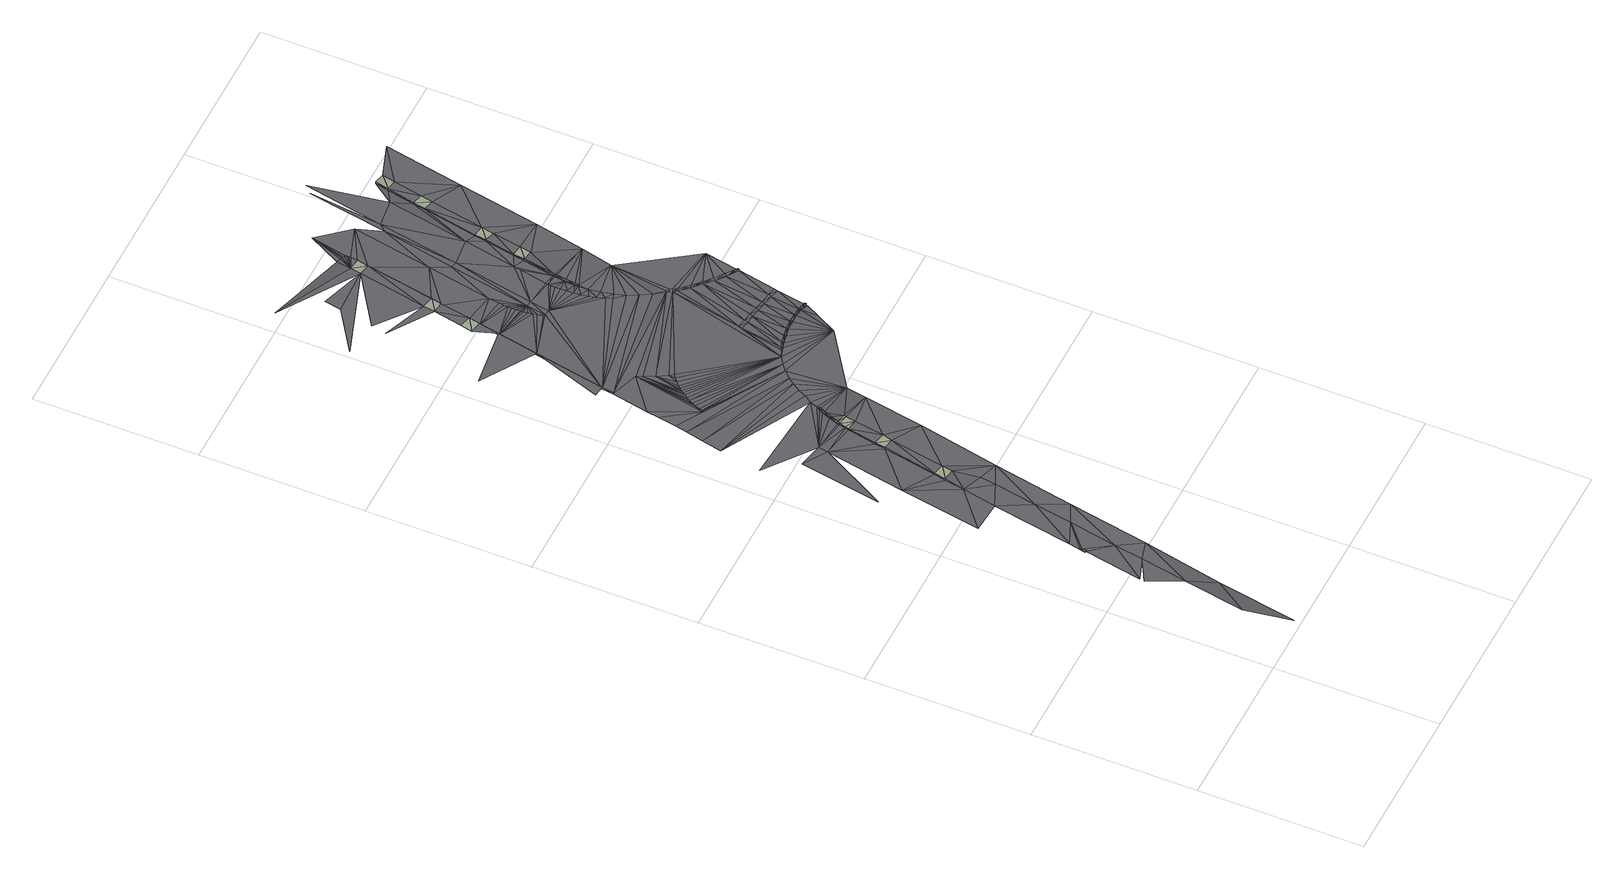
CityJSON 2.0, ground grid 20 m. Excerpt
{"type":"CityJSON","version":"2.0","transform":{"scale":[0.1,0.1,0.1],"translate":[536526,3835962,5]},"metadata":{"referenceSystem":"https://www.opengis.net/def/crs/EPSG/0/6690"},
"CityObjects":{
"road1":{"type":"Road","attributes":{"RoadStructureAttribute.sectionType":"1"},"geometry":[{"type":"MultiSurface","lod":"3","boundaries":[[[0,1,2]],[[2,1,3]],[[4,5,3]],[[6,7,8]],[[3,9,4]],[[3,1,9]],[[8,4,6]],[[10,11,12]],[[13,11,10]],[[14,13,7]],[[13,14,11]],[[6,14,7]],[[4,9,6]],[[15,11,14]],[[15,16,11]],[[14,6,15]],[[17,18,16]],[[17,16,15]],[[6,19,15]],[[18,20,21]],[[6,9,19]],[[20,22,21]],[[15,19,17]],[[23,18,17]],[[20,24,22]],[[20,18,23]],[[24,25,22]],[[23,26,20]],[[24,20,27]],[[28,27,20]],[[25,29,22]],[[30,31,32]],[[17,33,23]],[[25,24,27]],[[29,32,22]],[[17,19,33]],[[28,20,26]],[[25,27,34]],[[35,34,27]],[[28,35,27]],[[23,33,26]],[[32,36,30]],[[29,25,34]],[[26,33,28]],[[33,35,28]],[[37,38,34]],[[29,34,38]],[[34,35,37]],[[29,39,32]],[[40,36,32]],[[33,41,35]],[[39,42,32]],[[39,29,38]],[[39,38,43]],[[37,43,38]],[[42,40,32]],[[40,44,36]],[[37,45,43]],[[39,43,46]],[[46,43,45]],[[37,35,41]],[[42,39,46]],[[41,45,37]],[[40,42,46]],[[40,46,47]],[[45,48,46]],[[44,40,47]],[[47,49,44]],[[47,46,48]],[[49,47,48]],[[48,50,49]],[[41,51,45]],[[51,50,48]],[[48,45,51]]],"semantics":{"surfaces":[{"type":"TrafficArea","function":"2000"},{"type":"AuxiliaryTrafficArea","function":"2000"},{"type":"TrafficArea","function":"1010"},{"type":"AuxiliaryTrafficArea","function":"5000"}],"values":[0,0,0,0,0,0,0,1,1,1,1,0,0,0,0,0,0,0,0,2,0,2,0,0,2,0,2,0,1,0,2,2,0,1,2,0,0,1,3,3,0,2,1,0,0,0,1,0,2,2,0,2,1,1,3,2,2,3,1,0,0,1,0,1,1,0,1,1,3,3,3,0,0,0]}}]},
"road2":{"type":"Road","attributes":{"RoadStructureAttribute.sectionType":"4"},"geometry":[{"type":"MultiSurface","lod":"3","boundaries":[[[36,52,53]],[[54,55,56]],[[57,58,36]],[[59,60,55]],[[58,61,36]],[[62,63,64]],[[52,65,56]],[[61,66,36]],[[66,67,36]],[[36,44,57]],[[68,62,64]],[[65,69,56]],[[67,52,36]],[[60,70,63]],[[69,54,56]],[[71,72,64]],[[64,72,73]],[[57,44,49]],[[64,73,74]],[[75,76,49]],[[57,49,76]],[[77,64,74]],[[76,58,57]],[[64,78,68]],[[79,76,75]],[[54,59,55]],[[76,79,58]],[[75,49,50]],[[78,80,68]],[[75,81,79]],[[50,82,75]],[[79,61,58]],[[63,70,64]],[[81,75,82]],[[81,83,79]],[[83,84,79]],[[82,85,81]],[[78,64,77]],[[79,84,61]],[[83,81,85]],[[86,87,88]],[[89,78,77]],[[66,61,84]],[[59,70,60]],[[83,90,84]],[[64,70,71]],[[91,83,85]],[[70,72,71]],[[84,90,66]],[[92,78,89]],[[83,91,90]],[[91,85,93]],[[90,67,66]],[[94,78,92]],[[93,95,91]],[[90,95,67]],[[90,91,95]],[[96,74,73]],[[78,94,97]],[[74,96,77]],[[52,67,95]],[[98,99,97]],[[82,100,85]],[[77,96,89]],[[100,93,85]],[[96,92,89]],[[99,98,101]],[[82,50,51]],[[100,95,93]],[[51,100,82]],[[100,52,95]],[[102,103,104]],[[105,86,106]],[[103,99,101]],[[92,107,94]],[[101,104,103]],[[97,99,78]],[[107,97,94]],[[108,106,86]],[[86,88,108]],[[103,102,109]],[[70,96,72]],[[107,98,97]],[[107,101,98]],[[73,72,96]],[[109,110,103]],[[107,104,101]],[[109,111,110]],[[100,69,65]],[[65,52,100]],[[107,102,104]],[[110,111,112]],[[107,109,102]],[[96,107,92]],[[113,88,80]],[[100,54,69]],[[114,108,88]],[[109,107,111]],[[100,59,54]],[[115,106,116]],[[78,117,80]],[[111,107,112]],[[100,70,59]],[[108,118,106]],[[118,116,106]],[[99,117,78]],[[103,117,99]],[[110,119,103]],[[120,118,108]],[[112,119,110]],[[100,121,70]],[[122,123,108]],[[123,120,108]],[[124,113,80]],[[113,125,88]],[[117,124,80]],[[107,119,112]],[[121,96,70]],[[88,126,114]],[[127,128,107]],[[121,107,96]],[[120,129,118]],[[129,130,118]],[[130,131,118]],[[108,114,122]],[[127,132,128]],[[132,127,133]],[[134,135,107]],[[134,128,132]],[[107,121,127]],[[126,88,136]],[[137,127,138]],[[139,132,133]],[[127,137,133]],[[107,128,134]],[[138,140,137]],[[141,133,137]],[[142,139,133]],[[121,138,127]],[[123,122,114]],[[140,143,137]],[[136,88,144]],[[145,120,123]],[[114,145,123]],[[145,129,120]],[[145,130,129]],[[145,131,130]],[[137,143,141]],[[142,133,141]],[[144,88,125]],[[121,140,138]],[[146,145,114]],[[132,139,147]],[[146,114,126]],[[132,147,134]],[[140,148,143]],[[143,149,141]],[[150,142,141]],[[148,151,143]],[[121,148,140]],[[143,151,149]],[[150,141,149]],[[139,142,152]],[[135,134,147]],[[147,153,135]],[[152,142,150]],[[148,154,151]],[[147,139,152]],[[151,155,149]],[[156,150,149]],[[136,157,126]],[[121,154,148]],[[126,158,146]],[[103,119,117]],[[154,155,151]],[[155,159,149]],[[107,135,119]],[[156,149,159]],[[160,158,126]],[[153,147,152]],[[161,126,157]],[[152,162,153]],[[163,126,161]],[[164,150,156]],[[165,126,163]],[[121,166,154]],[[167,126,165]],[[150,164,152]],[[154,166,155]],[[155,168,159]],[[169,156,159]],[[170,126,167]],[[171,126,170]],[[166,168,155]],[[168,172,159]],[[173,174,121]],[[160,126,171]],[[169,159,172]],[[121,174,166]],[[162,152,164]],[[175,176,135]],[[177,157,136]],[[178,136,144]],[[179,161,157]],[[164,180,162]],[[161,179,163]],[[181,156,169]],[[182,165,163]],[[166,183,168]],[[184,167,165]],[[144,125,178]],[[136,178,177]],[[168,185,172]],[[135,153,175]],[[157,177,179]],[[186,170,167]],[[164,156,181]],[[169,172,185]],[[163,179,182]],[[181,180,164]],[[170,186,171]],[[183,166,174]],[[180,187,162]],[[168,183,185]],[[165,182,184]],[[187,175,153]],[[135,176,119]],[[188,169,185]],[[171,186,160]],[[189,174,173]],[[190,182,179]],[[186,158,160]],[[181,191,180]],[[167,184,186]],[[184,182,192]],[[182,190,192]],[[190,193,192]],[[194,169,188]],[[174,195,183]],[[186,184,192]],[[153,162,187]],[[183,196,185]],[[193,190,197]],[[186,198,158]],[[169,194,181]],[[199,200,192]],[[189,195,174]],[[195,201,183]],[[186,192,200]],[[192,193,199]],[[188,185,196]],[[196,202,188]],[[193,197,203]],[[204,177,178]],[[124,117,205]],[[199,193,203]],[[204,179,177]],[[198,186,200]],[[183,201,196]],[[204,125,113]],[[199,206,200]],[[191,207,180]],[[205,117,208]],[[208,117,119]],[[209,205,208]],[[210,208,119]],[[204,113,124]],[[200,206,198]],[[211,205,209]],[[199,203,212]],[[212,213,199]],[[214,209,208]],[[210,119,176]],[[199,213,206]],[[191,181,194]],[[209,214,211]],[[215,194,188]],[[208,210,214]],[[194,216,191]],[[217,211,214]],[[218,210,176]],[[204,124,205]],[[210,219,214]],[[214,219,217]],[[176,175,218]],[[219,220,217]],[[188,202,215]],[[221,197,190]],[[210,218,219]],[[178,125,204]],[[204,205,211]],[[216,222,191]],[[223,218,175]],[[180,207,187]],[[190,179,204]],[[218,223,219]],[[219,224,220]],[[221,212,203]],[[216,194,215]],[[223,224,219]],[[223,175,187]],[[224,225,220]],[[204,221,190]],[[226,216,215]],[[227,223,187]],[[228,211,217]],[[223,229,224]],[[191,222,207]],[[224,229,225]],[[226,230,216]],[[229,231,225]],[[227,187,207]],[[228,217,220]],[[223,227,229]],[[203,197,221]],[[232,227,207]],[[227,233,229]],[[228,220,225]],[[229,233,231]],[[216,230,222]],[[233,234,231]],[[232,207,222]],[[227,232,233]],[[211,228,204]],[[228,225,231]],[[222,235,232]],[[232,236,233]],[[233,236,234]],[[236,237,234]],[[228,231,234]],[[222,230,235]],[[232,235,236]],[[234,237,228]]],"semantics":{"surfaces":[{"type":"TrafficArea","function":"1020"},{"type":"AuxiliaryTrafficArea","function":"2000"},{"type":"AuxiliaryTrafficArea","function":"5000"},{"type":"TrafficArea","function":"2000"}],"values":[0,0,0,0,0,0,0,0,0,0,0,0,0,0,0,0,0,1,0,2,1,0,1,0,1,0,1,2,0,1,2,1,0,3,1,1,3,0,1,1,1,0,1,0,1,0,1,0,1,0,1,1,1,0,1,1,1,0,0,0,3,0,3,0,3,0,0,3,3,3,3,0,3,0,0,0,0,0,1,1,0,0,0,0,0,0,0,0,3,3,0,0,0,0,0,3,0,0,3,3,0,0,3,1,1,0,0,0,0,0,3,0,0,0,0,0,0,3,0,3,3,0,0,0,0,3,1,0,0,3,0,1,1,1,0,1,1,1,3,0,1,0,0,0,0,0,0,1,1,0,3,0,0,0,0,1,1,1,1,3,1,1,0,0,0,0,1,0,1,1,0,3,0,0,1,1,0,1,0,0,0,0,0,0,0,3,0,0,1,1,1,0,0,1,1,3,0,1,3,0,0,0,0,0,0,0,0,0,1,0,0,0,1,0,0,0,0,1,0,0,0,1,0,1,0,0,0,1,0,3,3,0,0,0,1,1,1,0,1,1,0,1,1,0,0,1,3,1,1,1,1,1,1,3,3,1,3,1,1,3,1,0,1,1,1,1,3,1,1,1,1,1,1,1,0,1,0,1,0,1,1,3,1,1,1,1,0,3,1,3,3,0,1,0,3,1,1,3,0,1,1,1,3,0,1,3,1,0,1,0,1,1,3,1,3,1,1,3,1,0,1,1,1,3,3,1,1,1,1,3,1,1,3]}}]},
"road3":{"type":"Road","attributes":{"RoadStructureAttribute.sectionType":"1"},"geometry":[{"type":"MultiSurface","lod":"3","boundaries":[[[116,238,239]],[[240,241,242]],[[243,238,116]],[[116,118,243]],[[244,239,245]],[[239,238,245]],[[246,243,118]],[[243,247,238]],[[247,245,238]],[[240,244,245]],[[248,249,118]],[[249,250,118]],[[250,246,118]],[[247,251,245]],[[252,247,243]],[[253,254,255]],[[245,256,240]],[[251,256,245]],[[246,257,243]],[[118,131,248]],[[257,258,243]],[[258,252,243]],[[253,255,259]],[[252,251,247]],[[241,240,260]],[[255,261,262]],[[240,256,260]],[[251,263,256]],[[261,264,262]],[[263,260,256]],[[265,241,255]],[[145,250,249]],[[248,131,145]],[[145,246,250]],[[249,248,145]],[[257,246,145]],[[258,257,145]],[[145,252,258]],[[266,263,251]],[[263,267,260]],[[268,255,241]],[[252,266,251]],[[241,260,268]],[[267,268,260]],[[266,267,263]],[[252,145,269]],[[270,269,145]],[[269,266,252]],[[271,272,146]],[[145,146,270]],[[146,158,271]],[[261,255,268]],[[272,273,146]],[[273,270,146]],[[274,264,261]],[[275,274,261]],[[267,276,268]],[[261,268,277]],[[278,275,261]],[[279,278,261]],[[280,281,261]],[[281,279,261]],[[276,277,268]],[[282,271,158]],[[261,277,280]],[[283,280,277]],[[277,276,283]],[[282,272,271]],[[284,275,278]],[[285,284,278]],[[281,280,283]],[[285,278,279]],[[158,198,282]],[[283,286,281]],[[286,285,279]],[[286,279,281]],[[287,264,274]],[[282,198,206]],[[282,206,288]],[[287,274,275]],[[289,276,267]],[[288,206,290]],[[206,213,290]],[[266,289,267]],[[213,212,291]],[[291,290,213]],[[287,275,284]],[[287,284,285]],[[287,285,286]],[[282,273,272]],[[292,282,288]],[[289,283,276]],[[290,293,288]],[[269,294,266]],[[291,295,290]],[[282,292,273]],[[270,294,269]],[[289,287,283]],[[296,295,291]],[[273,297,270]],[[292,288,293]],[[290,295,293]],[[292,298,273]],[[294,289,266]],[[293,298,292]],[[298,299,273]],[[300,293,295]],[[291,212,221]],[[293,300,298]],[[299,297,273]],[[297,301,270]],[[302,300,295]],[[291,221,296]],[[300,299,298]],[[295,296,302]],[[270,301,294]],[[303,304,300]],[[299,300,304]],[[299,305,297]],[[300,302,303]],[[306,302,296]],[[305,299,304]],[[221,306,296]],[[305,304,307]],[[308,307,304]],[[303,308,304]],[[306,303,302]],[[305,309,297]],[[301,310,294]],[[297,311,301]],[[309,305,307]],[[306,308,303]],[[309,312,297]],[[312,311,297]],[[313,307,308]],[[311,314,301]],[[309,307,313]],[[308,315,313]],[[306,316,308]],[[313,312,309]],[[316,315,308]],[[315,317,313]],[[312,313,317]],[[312,318,311]],[[317,318,312]],[[315,319,317]],[[318,320,311]],[[321,317,319]],[[318,317,321]],[[316,319,315]],[[319,322,321]],[[321,320,318]],[[316,322,319]],[[321,323,320]],[[324,323,321]],[[322,324,321]],[[316,325,322]],[[325,324,322]]],"semantics":{"surfaces":[{"type":"TrafficArea","function":"2000"},{"type":"AuxiliaryTrafficArea","function":"2000"},{"type":"AuxiliaryTrafficArea","function":"5000"},{"type":"TrafficArea","function":"1010"},{"type":"TrafficArea","function":"1000"}],"values":[0,0,1,1,2,2,3,1,1,0,3,3,3,1,3,0,0,1,3,3,3,3,0,3,2,0,2,1,0,1,0,4,4,4,4,4,4,4,3,1,0,3,0,1,3,4,4,4,3,4,3,2,3,3,0,0,1,2,0,0,0,0,1,3,0,1,1,3,1,1,1,1,3,1,1,1,0,1,1,0,3,1,1,3,1,1,0,0,0,3,1,3,1,4,1,3,4,3,0,3,1,1,3,4,1,3,2,0,1,3,3,2,0,1,2,4,0,1,3,0,0,1,0,1,2,2,0,3,4,3,1,0,3,3,0,3,1,0,0,1,0,2,1,3,1,2,3,0,1,0,0,1,0,1,2,2,0,0]}}]}
},
"vertices":[
[73,8,10],[92,106,8],[64,66,10],[77,141,10],[87,197,10],[59,182,9],[93,233,10],[73,258,9],[60,188,9],[111,204,9],[71,258,11],[72,264,9],[71,258,9],[73,258,11],[74,264,9],[104,291,10],[75,279,9],[112,338,10],[93,377,9],[129,302,9],[101,418,9],[54,379,10],[71,478,10],[121,389,10],[105,442,9],[108,456,9],[124,408,10],[105,442,11],[119,440,11],[120,521,9],[61,594,10],[44,495,10],[89,576,10],[148,401,9],[108,456,11],[121,453,11],[91,588,10],[133,519,11],[120,521,11],[122,534,9],[130,574,9],[166,499,11],[129,569,9],[122,534,11],[132,581,9],[136,531,11],[129,569,11],[130,574,11],[142,567,11],[132,581,11],[144,579,11],[180,572,10],
[148,624,10],[33,632,10],[165,652,10],[47,707,10],[42,683,10],[132,584,9],[136,595,9],[171,660,10],[51,728,11],[139,605,10],[58,765,11],[54,743,11],[86,725,10],[154,633,10],[142,610,10],[144,614,10],[60,780,11],[159,643,10],[179,668,10],[88,725,10],[88,726,10],[88,727,10],[89,730,10],[134,584,11],[132,584,11],[91,736,10],[103,813,11],[136,595,11],[69,825,11],[138,594,11],[145,582,11],[141,604,12],[139,605,12],[141,604,10],[71,839,13],[69,825,13],[71,839,11],[93,741,10],[142,610,12],[144,610,12],[95,745,11],[144,610,10],[97,749,11],[145,614,10],[187,675,10],[100,753,11],[102,756,11],[106,806,11],[185,597,9],[104,759,11],[109,765,11],[112,793,11],[107,762,11],[58,841,13],[87,925,13],[196,681,10],[87,925,11],[114,769,11],[119,781,11],[119,773,11],[123,776,11],[215,860,11],[144,941,12],[24,966,13],[96,975,14],[231,835,10],[96,975,12],[235,829,10],[140,954,12],[256,645,9],[142,942,12],[141,949,12],[222,847,11],[208,872,11],[151,940,12],[209,685,10],[206,685,10],[139,959,12],[138,964,12],[138,966,12],[209,687,10],[216,689,12],[217,737,10],[218,742,10],[195,892,11],[216,687,12],[216,687,10],[216,689,10],[227,689,10],[226,691,12],[226,691,10],[227,689,12],[198,884,11],[148,964,12],[155,963,12],[228,735,10],[237,691,10],[237,693,12],[237,693,10],[237,691,12],[238,734,10],[229,740,10],[248,691,11],[248,691,13],[248,693,11],[192,901,11],[187,957,12],[248,693,13],[186,954,12],[190,909,11],[240,738,10],[188,918,11],[249,732,10],[187,926,12],[258,691,11],[186,934,12],[258,691,13],[258,693,11],[186,941,12],[186,948,12],[258,693,13],[269,670,10],[269,690,10],[248,814,10],[239,824,10],[201,900,11],[204,886,11],[199,914,11],[251,736,10],[260,730,10],[198,926,11],[269,690,12],[198,930,11],[269,692,12],[198,942,12],[259,804,10],[269,692,10],[277,686,10],[200,926,11],[262,734,10],[198,930,13],[200,930,13],[273,728,10],[278,688,10],[278,690,12],[200,930,12],[200,954,12],[200,942,14],[198,942,14],[278,688,12],[278,690,10],[200,942,12],[242,906,11],[233,836,10],[200,954,14],[269,794,10],[235,829,12],[237,831,12],[239,824,12],[237,831,10],[202,954,12],[202,954,14],[240,826,12],[284,725,10],[275,732,10],[240,826,10],[248,814,12],[250,815,12],[250,815,10],[249,944,13],[280,785,10],[259,804,12],[260,805,12],[260,805,10],[285,730,10],[269,794,12],[302,820,10],[271,796,12],[294,776,10],[271,796,10],[280,785,12],[282,787,12],[282,787,10],[294,776,12],[294,778,12],[294,778,10],
[101,1000,14],[87,1003,14],[97,1052,14],[99,1066,14],[45,1087,14],[101,1000,12],[90,1017,14],[104,1014,14],[138,983,12],[104,1014,12],[138,968,12],[138,973,12],[138,978,12],[110,1050,12],[141,1007,12],[57,1147,14],[4,1112,14],[115,1149,14],[110,1050,14],[138,988,12],[139,994,12],[61,1167,14],[113,1063,14],[117,1162,14],[23,1210,13],[113,1063,12],[120,1180,13],[49,1106,14],[155,1085,13],[128,1146,12],[128,1146,14],[166,1063,13],[173,1061,13],[187,960,12],[194,993,12],[195,1001,12],[126,1179,13],[128,1178,13],[131,1160,12],[131,1160,14],[130,1176,14],[132,1174,14],[132,1169,14],[132,1171,14],[200,957,12],[132,1169,12],[130,1176,12],[132,1174,12],[132,1171,12],[142,1220,12],[200,957,14],[173,1183,13],[202,956,14],[202,956,12],[208,996,12],[208,996,14],[183,1151,13],[209,995,14],[220,993,14],[207,1065,12],[210,1009,12],[217,1045,12],[210,1009,14],[191,1160,13],[223,1007,14],[229,1042,14],[217,1045,14],[219,1059,12],[260,1004,15],[219,1059,14],[232,1057,14],[232,1125,12],[201,1249,13],[225,1164,13],[234,1140,12],[232,1125,14],[210,1258,13],[244,1122,14],[278,1103,15],[234,1140,14],[241,1174,12],[247,1137,14],[244,1190,13],[241,1174,14],[254,1172,14],[244,1190,15],[256,1187,15],[297,1201,15]
]}
